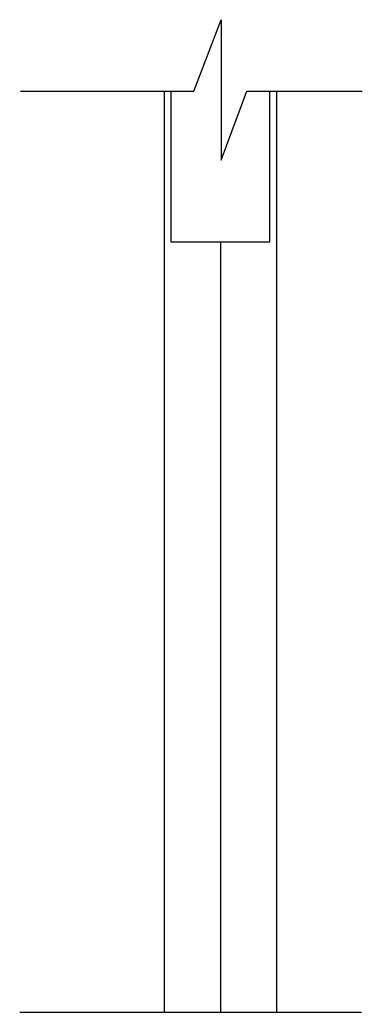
# Model space of a CAD drawing. Header units: metres. Extents: x 13438.6 to 13443.8, y 18575.2 to 18590.3.
import ezdxf

# ---------------------------------------------------------------- set-up
doc = ezdxf.new("R2010")
doc.units = ezdxf.units.M
doc.layers.add('PUB_DIM', color=90, linetype='Continuous')

msp = doc.modelspace()

# ---------------------------------------------------------------- linework, layer by layer
for points in [[(13440.88, 18589.21), (13440.88, 18586.92), (13442.38, 18586.92), (13442.38, 18589.21)], [(13438.59, 18575.23), (13443.77, 18575.23)]]:
    msp.add_lwpolyline(points)
at = {"layer": 'PUB_DIM'}
for p, q in [((13441.23, 18589.21), (13441.64, 18590.29)), ((13441.64, 18590.29), (13441.64, 18588.16)), ((13438.6, 18589.21), (13441.23, 18589.21)), ((13440.78, 18589.21), (13440.78, 18575.23)), ((13441.64, 18588.16), (13442.03, 18589.21)), ((13442.03, 18589.21), (13443.78, 18589.21)), ((13442.48, 18589.21), (13442.48, 18575.23))]:
    msp.add_line(p, q, dxfattribs=at)
msp.add_lwpolyline([(13441.63, 18586.92), (13441.63, 18575.23)], dxfattribs=at)

doc.saveas('drawing.dxf')
